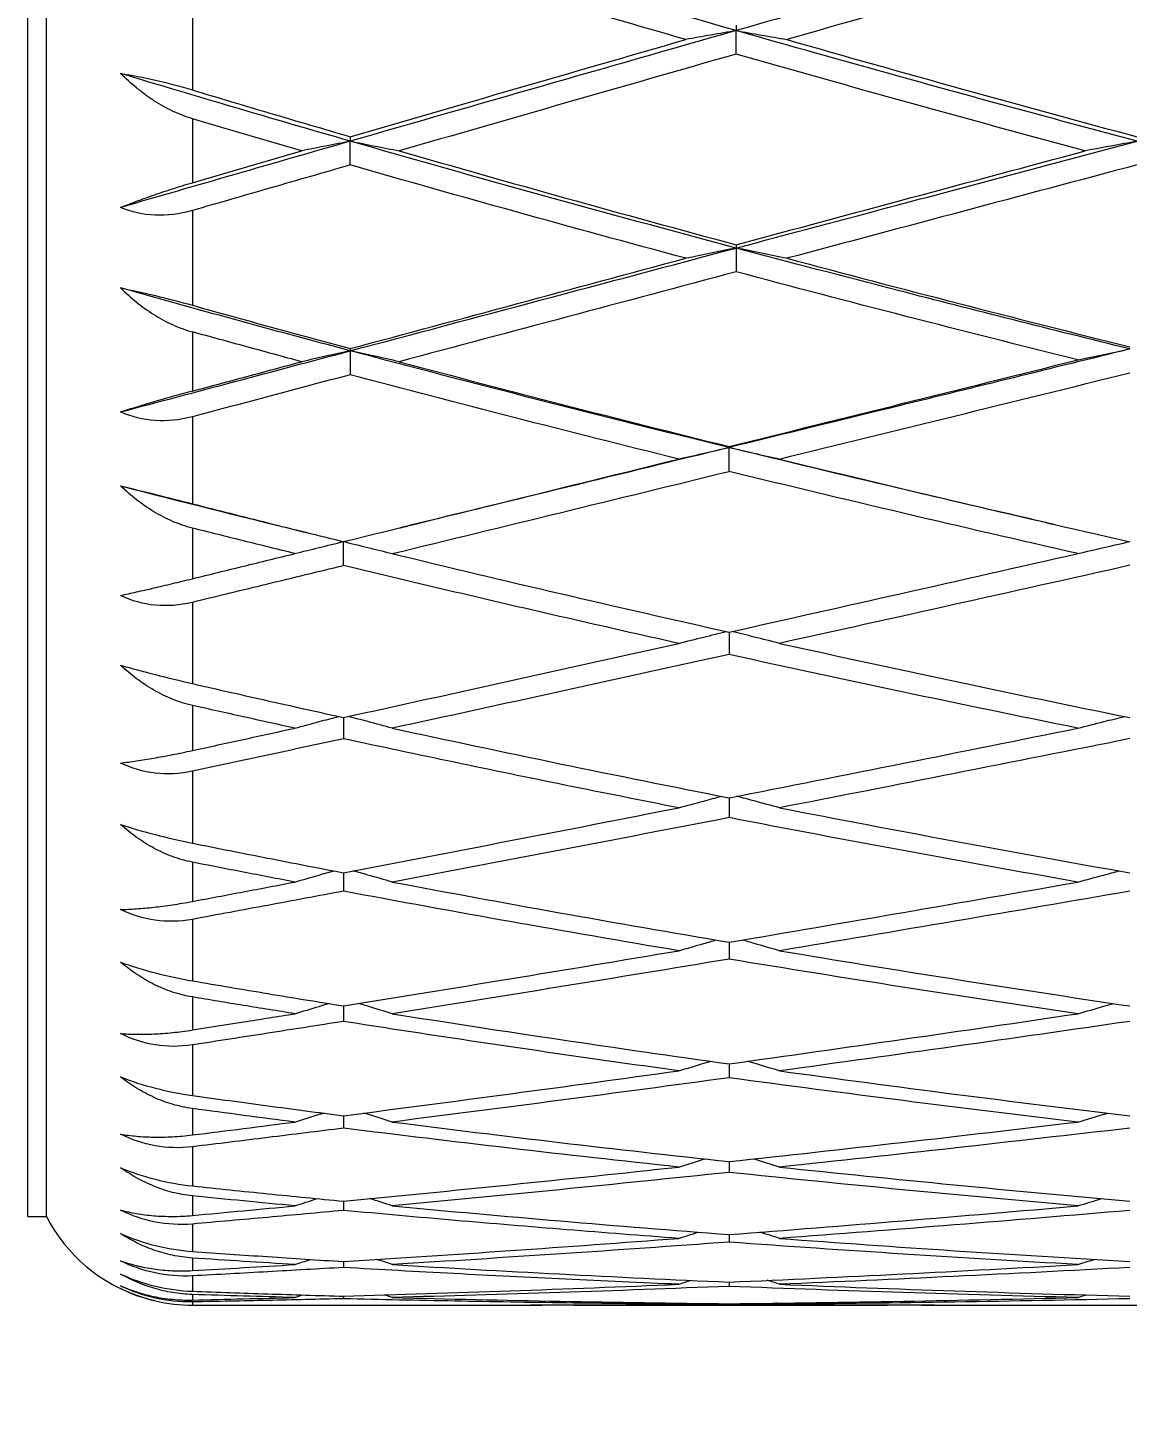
# Model space of a CAD drawing. Extents: x 4138 to 4928, y 0 to 579.
# Drawn here: x 4603.96 to 4610.64, y 183.35 to 191.81 of the extents above; entities that cross this region are included whole.
import ezdxf

# ---------------------------------------------------------------- set-up
doc = ezdxf.new("R2010")
doc.units = 0
doc.header["$LTSCALE"] = 10
doc.header["$MEASUREMENT"] = 0
doc.header["$PDMODE"] = 3
doc.header["$PDSIZE"] = -10
doc.layers.get('0').update_dxf_attribs({"linetype": 'CONTINUOUS'})
doc.layers.get('DEFPOINTS').update_dxf_attribs({"linetype": 'CONTINUOUS'})
doc.layers.add('1', color=7, linetype='CONTINUOUS')
doc.styles.add('Daelim Dimension', font='NanumGothic.ttf')
doc.dimstyles.new('DEFAULT', dxfattribs={"dimscale": 2, "dimtxt": 2, "dimasz": 2, "dimexe": 0, "dimexo": 2, "dimgap": 1, "dimtad": 1, "dimdec": 0, "dimzin": 9, "dimdsep": 46, "dimtxsty": 'Daelim Dimension', "dimcen": 0.5, "dimclrd": 5, "dimclre": 5, "dimclrt": 256, "dimadec": 1, "dimazin": 0, "dimtfac": 1, "dimtdec": 0, "dimtix": 1, "dimtmove": 0, "dimatfit": 3, "dimfxl": 1, "dimtolj": 1, "dimtzin": 1, "dimlwd": 9, "dimlwe": 9, "dimarcsym": 0})

# ---------------------------------------------------------------- blocks, each defined once
blk = doc.blocks.new('*D4')
at = {"color": 5, "lineweight": 9, "ltscale": 0.5, "transparency": 16777216}
for p, q in [((4603.9577, 180.5801), (4603.9577, 150.9702)), ((4685.1577, 167.0389), (4685.1577, 150.9702)), ((4607.9577, 152.9702), (4681.1577, 152.9702))]:
    blk.add_line(p, q, dxfattribs=at)
at = {"color": 5, "ltscale": 0.5, "transparency": 16777216}
for points in [[(4607.9577, 153.6369), (4607.9577, 152.3035), (4603.9577, 152.9702)], [(4681.1577, 153.6369), (4681.1577, 152.3035), (4685.1577, 152.9702)]]:
    blk.add_solid(points, dxfattribs=at)
at = {"layer": 'DEFPOINTS', "color": 0, "ltscale": 0.5, "transparency": 16777216}
for p in [(4603.9577, 184.5801), (4685.1577, 171.0389), (4685.1577, 152.9702)]:
    blk.add_point(p, dxfattribs=at)
at = {"color": 7, "ltscale": 0.5, "transparency": 16777216, "insert": (4656.5653, 160.4137), "char_height": 10, "attachment_point": 5, "style": 'Daelim Dimension'}
blk.add_mtext('\\A1;60~65', dxfattribs=at)

msp = doc.modelspace()

# ---------------------------------------------------------------- linework, layer by layer
at = {"layer": '1', "color": 7, "linetype": 'Continuous', "lineweight": 18}
for p, q in [((4603.9577, 184.5801), (4603.9577, 201.0413)), ((4604.0703, 184.5801), (4604.0703, 201.0413)), ((4603.9577, 184.5801), (4604.0703, 184.5801)), ((4605.0932, 184.0413), (4606.6723, 184.0413)), ((4607.2747, 184.0413), (4609.1814, 184.0413)), ((4609.8062, 184.0413), (4611.5185, 184.0413))]:
    msp.add_line(p, q, dxfattribs=at)
at = {"layer": '1', "color": 7, "linetype": 'Continuous', "lineweight": 13}
for p, q in [((4604.9577, 192.0461), (4604.9577, 191.4286)), ((4604.9577, 190.6955), (4604.9577, 190.1199)), ((4604.9577, 189.4416), (4604.9577, 188.9132)), ((4604.9577, 188.3156), (4604.9577, 187.8198)), ((4604.9577, 187.2869), (4604.9577, 186.8499)), ((4604.9577, 186.3866), (4604.9577, 186.0126)), ((4604.9577, 185.6232), (4604.9577, 185.3157)), ((4604.9577, 185.0039), (4604.9577, 184.7657)), ((4604.9577, 184.5344), (4604.9577, 184.3677)), ((4604.9577, 184.2191), (4604.9577, 184.1255)), ((4604.9577, 184.0609), (4604.9577, 184.0413))]:
    msp.add_line(p, q, dxfattribs=at)
at = {"layer": '1', "color": 7, "linetype": 'Continuous', "lineweight": 18}
msp.add_arc((4604.9577, 185.0413), 1, 207.46165, 252.25553, dxfattribs=at)
for points, degree in [([(4608.2633, 191.7899), (4607.4657, 192.0178), (4606.6836, 192.2494), (4605.9179, 192.4842)], 3), ([(4607.9569, 191.7352), (4607.606, 191.8365), (4606.9153, 192.0391), (4606.2467, 192.2414), (4605.9179, 192.3424)], 3), ([(4610.7016, 192.3431), (4610.3369, 192.2394), (4609.6171, 192.0343), (4608.9165, 191.8341), (4608.571, 191.7352)], 3), ([(4608.2633, 191.7899), (4607.4657, 191.562), (4606.6836, 191.3377), (4605.9179, 191.1173)], 3), ([(4608.2633, 191.7899), (4608.212, 191.7808), (4608.1096, 191.7626), (4608.0077, 191.7443), (4607.9569, 191.7352)], 3), ([(4608.2633, 191.8236), (4608.2633, 191.818), (4608.2633, 191.8067), (4608.2633, 191.7955), (4608.2633, 191.7899)], 3), ([(4608.2633, 191.6471), (4608.2633, 191.6709), (4608.2633, 191.7185), (4608.2633, 191.7661), (4608.2633, 191.7899)], 3), ([(4608.2633, 191.7899), (4608.3144, 191.7809), (4608.4168, 191.7627), (4608.5195, 191.7444), (4608.571, 191.7352)], 3), ([(4605.9179, 191.1445), (4606.2503, 191.2411), (4606.9226, 191.4362), (4607.6096, 191.6349), (4607.9569, 191.7352)], 3), ([(4608.571, 191.7352), (4608.9285, 191.6329), (4609.6412, 191.4321), (4610.349, 191.2387), (4610.7016, 191.1438)], 3), ([(4608.2633, 191.6471), (4607.9135, 191.5469), (4607.2223, 191.3486), (4606.5478, 191.1545), (4606.2147, 191.0585)], 3), ([(4610.3848, 191.0585), (4610.0208, 191.1564), (4609.3033, 191.3525), (4608.6065, 191.5489), (4608.2633, 191.6471)], 3), ([(4605.9179, 191.1173), (4605.4462, 191.2531), (4604.9808, 191.3903), (4604.5217, 191.529)], 3), ([(4604.5217, 191.529), (4604.5889, 191.519), (4604.7311, 191.4917), (4604.8819, 191.4514), (4604.9577, 191.4286)], 3), ([(4604.9577, 191.4286), (4605.1158, 191.381), (4605.434, 191.2861), (4605.756, 191.1916), (4605.9179, 191.1445)], 3), ([(4605.6224, 191.0585), (4605.5107, 191.091), (4605.2883, 191.1561), (4605.0676, 191.2215), (4604.9577, 191.2542)], 3), ([(4605.9179, 191.1173), (4605.4462, 190.9815), (4604.9808, 190.8472), (4604.5217, 190.7144)], 3), ([(4605.9179, 191.1173), (4605.8684, 191.1075), (4605.7696, 191.088), (4605.6714, 191.0684), (4605.6224, 191.0585)], 3), ([(4605.9179, 191.1445), (4605.9179, 191.1399), (4605.9179, 191.1308), (4605.9179, 191.1218), (4605.9179, 191.1173)], 3), ([(4605.9179, 190.9729), (4605.9179, 190.997), (4605.9179, 191.0451), (4605.9179, 191.0932), (4605.9179, 191.1173)], 3), ([(4608.2633, 190.4678), (4607.4657, 190.6802), (4606.6836, 190.8968), (4605.9179, 191.1173)], 3), ([(4605.9179, 191.1173), (4605.9672, 191.1076), (4606.066, 191.0881), (4606.1651, 191.0684), (4606.2147, 191.0585)], 3), ([(4610.7016, 191.1173), (4610.6485, 191.1075), (4610.5426, 191.088), (4610.4373, 191.0684), (4610.3848, 191.0585)], 3), ([(4604.9577, 190.8649), (4605.0676, 190.8969), (4605.2883, 190.9613), (4605.5107, 191.026), (4605.6224, 191.0585)], 3), ([(4606.2147, 191.0585), (4606.5481, 190.9624), (4607.223, 190.7712), (4607.9139, 190.5818), (4608.2633, 190.4877)], 3), ([(4608.2633, 190.4877), (4608.6196, 190.5836), (4609.3295, 190.7746), (4610.0339, 190.9641), (4610.3848, 191.0585)], 3), ([(4605.9179, 190.9729), (4605.7559, 190.9262), (4605.4338, 190.8332), (4605.1157, 190.7413), (4604.9577, 190.6955)], 3), ([(4607.9569, 190.4052), (4607.6096, 190.4987), (4606.9224, 190.6868), (4606.2503, 190.8772), (4605.9179, 190.9729)], 3), ([(4610.7016, 190.9737), (4610.3487, 190.8795), (4609.6407, 190.6906), (4608.9283, 190.5005), (4608.571, 190.4052)], 3), ([(4604.9577, 190.6955), (4604.881, 190.6733), (4604.7292, 190.655), (4604.588, 190.6868), (4604.5217, 190.7144)], 3), ([(4608.2633, 190.4877), (4608.2633, 190.4843), (4608.2633, 190.4777), (4608.2633, 190.4711), (4608.2633, 190.4678)], 3), ([(4605.9179, 189.843), (4606.6836, 190.047), (4607.4657, 190.2553), (4608.2633, 190.4678)], 3), ([(4605.9179, 189.8563), (4606.2557, 189.9473), (4606.9334, 190.1297), (4607.615, 190.3132), (4607.9569, 190.4052)], 3), ([(4608.2633, 190.4678), (4608.212, 190.4574), (4608.1096, 190.4366), (4608.0077, 190.4157), (4607.9569, 190.4052)], 3), ([(4608.2633, 190.4678), (4608.2633, 190.4437), (4608.2633, 190.3954), (4608.2633, 190.3472), (4608.2633, 190.3231)], 3), ([(4608.571, 190.4052), (4608.5195, 190.4157), (4608.4168, 190.4367), (4608.3144, 190.4574), (4608.2633, 190.4678)], 3), ([(4608.571, 190.4052), (4608.9163, 190.3131), (4609.6093, 190.1313), (4610.3069, 189.9542), (4610.6568, 189.8668)], 3), ([(4608.2633, 190.3231), (4607.9203, 190.2316), (4607.2358, 190.049), (4606.5545, 189.8673), (4606.2147, 189.7767)], 3), ([(4610.3401, 189.7878), (4609.9912, 189.8748), (4609.2961, 190.051), (4608.6066, 190.2317), (4608.2633, 190.3231)], 3), ([(4605.9179, 189.843), (4605.4462, 189.9687), (4604.9808, 190.096), (4604.5217, 190.2248)], 3), ([(4604.5217, 190.2248), (4604.5889, 190.2118), (4604.7311, 190.1805), (4604.8819, 190.1411), (4604.9577, 190.1199)], 3), ([(4604.9577, 190.1199), (4605.1172, 190.0753), (4605.4367, 189.9868), (4605.7573, 189.8996), (4605.9179, 189.8563)], 3), ([(4605.6224, 189.7767), (4605.5113, 189.8066), (4605.2894, 189.8668), (4605.0681, 189.9275), (4604.9577, 189.958)], 3), ([(4604.5217, 189.4711), (4604.9808, 189.5934), (4605.4462, 189.7174), (4605.9179, 189.843)], 3), ([(4605.9179, 189.843), (4605.8684, 189.832), (4605.7696, 189.81), (4605.6714, 189.7878), (4605.6224, 189.7767)], 3), ([(4605.9179, 189.8563), (4605.9179, 189.8541), (4605.9179, 189.8496), (4605.9179, 189.8452), (4605.9179, 189.843)], 3), ([(4605.9179, 189.843), (4605.9179, 189.8188), (4605.9179, 189.7703), (4605.9179, 189.7218), (4605.9179, 189.6976)], 3), ([(4608.2201, 189.255), (4607.4375, 189.4466), (4606.6698, 189.6427), (4605.9179, 189.843)], 3), ([(4606.2147, 189.7767), (4606.1651, 189.7879), (4606.066, 189.8101), (4605.9672, 189.8321), (4605.9179, 189.843)], 3), ([(4610.3401, 189.7878), (4610.3926, 189.7989), (4610.4979, 189.8211), (4610.6037, 189.8431), (4610.6568, 189.854)], 3), ([(4604.9577, 189.5977), (4605.0681, 189.6275), (4605.2894, 189.6871), (4605.5113, 189.7468), (4605.6224, 189.7767)], 3), ([(4606.2147, 189.7767), (4606.5466, 189.6882), (4607.2128, 189.5138), (4607.8836, 189.3445), (4608.2202, 189.261)], 3), ([(4608.2202, 189.261), (4608.5726, 189.3483), (4609.2785, 189.5234), (4609.986, 189.6996), (4610.3401, 189.7878)], 3), ([(4605.9179, 189.6976), (4605.7573, 189.6548), (4605.4367, 189.5693), (4605.1172, 189.4841), (4604.9577, 189.4416)], 3), ([(4607.9139, 189.1852), (4607.5782, 189.2683), (4606.9098, 189.4367), (4606.2475, 189.6098), (4605.9179, 189.6976)], 3), ([(4608.5276, 189.1852), (4608.8813, 189.272), (4609.5899, 189.4461), (4610.3008, 189.6214), (4610.6568, 189.7093)], 3), ([(4604.9577, 189.4416), (4604.881, 189.4211), (4604.7292, 189.4064), (4604.588, 189.4418), (4604.5217, 189.4711)], 3), ([(4608.2201, 189.255), (4607.5582, 189.0929), (4606.9069, 188.9339), (4606.2669, 188.7783)], 3), ([(4607.9139, 189.1852), (4607.9647, 189.1969), (4608.0665, 189.2202), (4608.1688, 189.2434), (4608.2201, 189.255)], 3), ([(4608.2201, 189.255), (4608.2201, 189.256), (4608.2201, 189.258), (4608.2202, 189.26), (4608.2202, 189.261)], 3), ([(4608.2202, 189.1098), (4608.2202, 189.134), (4608.2201, 189.1824), (4608.2201, 189.2308), (4608.2201, 189.255)], 3), ([(4608.2201, 189.255), (4608.2712, 189.2434), (4608.3736, 189.2203), (4608.4762, 189.1969), (4608.5276, 189.1852)], 3), ([(4605.8765, 188.6828), (4606.2139, 188.7657), (4606.8909, 188.9324), (4607.5722, 189.1007), (4607.9139, 189.1852)], 3), ([(4608.5276, 189.1852), (4608.8825, 189.0982), (4609.5922, 188.9274), (4610.302, 188.7629), (4610.6568, 188.6822)], 3), ([(4606.1731, 188.6103), (4606.5118, 188.6926), (4607.1916, 188.8582), (4607.8765, 189.0257), (4608.2202, 189.1098)], 3), ([(4610.3401, 188.6103), (4609.9864, 188.6905), (4609.2793, 188.854), (4608.573, 189.0235), (4608.2202, 189.1098)], 3), ([(4604.5217, 189.0218), (4604.8796, 188.9298), (4605.2414, 188.839), (4605.607, 188.7492)], 3), ([(4604.5217, 189.0218), (4604.5889, 189.0057), (4604.7311, 188.9708), (4604.8819, 188.9326), (4604.9577, 188.9132)], 3), ([(4604.9577, 188.9132), (4605.1103, 188.8742), (4605.4161, 188.7968), (4605.7228, 188.7206), (4605.8765, 188.6828)], 3), ([(4610.1461, 188.7991), (4610.1936, 188.7884)], 1), ([(4605.5811, 188.6103), (4605.477, 188.6358), (4605.2689, 188.6872), (4605.0613, 188.7392), (4604.9577, 188.7653)], 3), ([(4605.6068, 188.7493), (4605.6564, 188.7372)], 1), ([(4606.218, 188.7668), (4606.2672, 188.7784)], 1), ([(4605.5811, 188.6103), (4605.6301, 188.6225), (4605.7283, 188.647), (4605.827, 188.6713), (4605.8765, 188.6834)], 3), ([(4605.8765, 188.5382), (4605.8765, 188.5624), (4605.8765, 188.6108), (4605.8765, 188.6592), (4605.8765, 188.6834)], 3), ([(4605.8765, 188.6834), (4605.9257, 188.6713), (4606.0245, 188.6471), (4606.1235, 188.6226), (4606.1731, 188.6103)], 3), ([(4610.3401, 188.6103), (4610.3926, 188.6225), (4610.4979, 188.647), (4610.6037, 188.6713), (4610.6568, 188.6834)], 3), ([(4604.9577, 188.4574), (4605.0614, 188.4828), (4605.269, 188.5337), (4605.477, 188.5847), (4605.5811, 188.6103)], 3), ([(4606.1731, 188.6103), (4606.5122, 188.5279), (4607.1925, 188.3659), (4607.8769, 188.2096), (4608.2202, 188.1328)], 3), ([(4608.2202, 188.1328), (4608.5657, 188.21), (4609.2646, 188.3669), (4609.979, 188.5284), (4610.3401, 188.6103)], 3), ([(4604.9577, 188.3156), (4605.1103, 188.3525), (4605.416, 188.4265), (4605.7228, 188.5009), (4605.8765, 188.5382)], 3), ([(4607.9139, 188.0644), (4607.6862, 188.1152), (4607.2316, 188.218), (4606.5524, 188.3759), (4606.1014, 188.4837), (4605.8765, 188.5382)], 3), ([(4610.6568, 188.5388), (4610.293, 188.4572), (4609.5743, 188.2964), (4608.8735, 188.1409), (4608.5276, 188.0644)], 3), ([(4604.5217, 188.3554), (4604.588, 188.3247), (4604.7292, 188.286), (4604.881, 188.2971), (4604.9577, 188.3156)], 3), ([(4605.8765, 187.6136), (4606.2108, 187.6869), (4606.8847, 187.8355), (4607.5691, 187.9875), (4607.9139, 188.0644)], 3), ([(4608.5276, 188.0644), (4608.8825, 187.9859), (4609.5923, 187.8324), (4610.302, 187.6851), (4610.6568, 187.613)], 3), ([(4608.2202, 187.9965), (4607.8725, 187.9198), (4607.1836, 187.7686), (4606.5078, 187.6214), (4606.1731, 187.5488)], 3), ([(4610.3401, 187.5488), (4609.9865, 187.6204), (4609.2795, 187.7665), (4608.5732, 187.9188), (4608.2202, 187.9965)], 3), ([(4604.5217, 187.931), (4604.5889, 187.9121), (4604.7311, 187.8739), (4604.8819, 187.8372), (4604.9577, 187.8198)], 3), ([(4604.9577, 187.8198), (4605.1101, 187.7848), (4605.4156, 187.7155), (4605.7226, 187.6474), (4605.8765, 187.6136)], 3), ([(4605.5811, 187.5488), (4605.4769, 187.5717), (4605.2687, 187.6176), (4605.0612, 187.664), (4604.9577, 187.6873)], 3), ([(4604.9577, 187.4128), (4605.0611, 187.4353), (4605.2683, 187.4804), (4605.4767, 187.526), (4605.5811, 187.5488)], 3), ([(4606.1731, 187.5488), (4606.5115, 187.4755), (4607.191, 187.3316), (4607.8762, 187.1931), (4608.2202, 187.1251)], 3), ([(4608.2202, 187.1251), (4608.5734, 187.1948), (4609.2801, 187.3352), (4609.9868, 187.4773), (4610.3401, 187.5488)], 3), ([(4605.8765, 187.4846), (4605.7219, 187.4512), (4605.4143, 187.3849), (4605.1094, 187.3194), (4604.9577, 187.2869)], 3), ([(4607.9139, 187.0648), (4607.6855, 187.1097), (4607.2301, 187.2006), (4606.5508, 187.3406), (4606.1008, 187.4362), (4605.8765, 187.4846)], 3), ([(4610.6568, 187.4852), (4610.3016, 187.4142), (4609.5915, 187.2731), (4608.8821, 187.1339), (4608.5276, 187.0648)], 3), ([(4604.9577, 187.2869), (4604.881, 187.2704), (4604.7292, 187.2632), (4604.588, 187.3048), (4604.5217, 187.3367)], 3), ([(4605.8765, 186.6698), (4606.2135, 186.7342), (4606.8901, 186.8645), (4607.5718, 186.9976), (4607.9139, 187.0648)], 3), ([(4608.5276, 187.0648), (4608.8827, 186.9956), (4609.5927, 186.8607), (4610.3022, 186.7321), (4610.6568, 186.6693)], 3), ([(4604.5217, 186.9627), (4604.5889, 186.9412), (4604.7311, 186.9), (4604.8819, 186.8651), (4604.9577, 186.8499)], 3), ([(4608.2202, 187.005), (4607.8764, 186.9384), (4607.1915, 186.8064), (4606.5117, 186.6773), (4606.1731, 186.6135)], 3), ([(4610.3401, 186.6135), (4609.9865, 186.6757), (4609.2794, 186.8031), (4608.5731, 186.9366), (4608.2202, 187.005)], 3), ([(4604.9577, 186.8499), (4605.1097, 186.8194), (4605.4148, 186.7588), (4605.7222, 186.6993), (4605.8765, 186.6698)], 3), ([(4605.5811, 186.6135), (4605.4767, 186.6333), (4605.2685, 186.6733), (4605.0611, 186.7137), (4604.9577, 186.7341)], 3), ([(4604.9577, 186.4954), (4605.0614, 186.5149), (4605.2689, 186.5541), (4605.477, 186.5936), (4605.5811, 186.6135)], 3), ([(4606.1731, 186.6135), (4606.509, 186.5501), (4607.1862, 186.4259), (4607.8738, 186.3062), (4608.2202, 186.2475)], 3), ([(4608.2202, 186.2475), (4608.5736, 186.3073), (4609.2803, 186.4281), (4609.9869, 186.5513), (4610.3401, 186.6135)], 3), ([(4605.8765, 186.5577), (4605.7229, 186.5289), (4605.4162, 186.4716), (4605.1103, 186.4148), (4604.9577, 186.3866)], 3), ([(4607.9139, 186.1958), (4607.5697, 186.2537), (4606.8858, 186.3719), (4606.2113, 186.495), (4605.8765, 186.5577)], 3), ([(4610.6568, 186.5582), (4610.3017, 186.4965), (4609.5917, 186.3745), (4608.8822, 186.2549), (4608.5276, 186.1958)], 3), ([(4604.9577, 186.3866), (4604.881, 186.3724), (4604.7292, 186.3691), (4604.588, 186.4132), (4604.5217, 186.446)], 3), ([(4605.8765, 185.8602), (4606.2106, 185.9141), (4606.8842, 186.0238), (4607.5689, 186.1378), (4607.9139, 186.1958)], 3), ([(4608.5276, 186.1958), (4608.8785, 186.1373), (4609.5842, 186.0228), (4610.2979, 185.9134), (4610.6568, 185.8598)], 3), ([(4604.5217, 186.1259), (4604.5889, 186.1019), (4604.7311, 186.0581), (4604.8819, 186.0255), (4604.9577, 186.0126)], 3), ([(4608.2202, 186.1447), (4607.8738, 186.0873), (4607.1863, 185.9746), (4606.5091, 185.8661), (4606.1731, 185.8129)], 3), ([(4610.3401, 185.8129), (4609.9831, 185.8656), (4609.2726, 185.9737), (4608.5697, 186.0868), (4608.2202, 186.1447)], 3), ([(4604.9577, 186.0126), (4605.1105, 185.9865), (4605.4165, 185.9351), (4605.723, 185.885), (4605.8765, 185.8602)], 3), ([(4605.5811, 185.8129), (4605.4772, 185.8295), (4605.2693, 185.863), (4605.0615, 185.8972), (4604.9577, 185.9145)], 3), ([(4604.9577, 185.7139), (4605.0611, 185.7302), (4605.2685, 185.763), (4605.4767, 185.7962), (4605.5811, 185.8129)], 3), ([(4605.8765, 185.766), (4605.7225, 185.7418), (4605.4153, 185.6938), (4605.1099, 185.6466), (4604.9577, 185.6232)], 3), ([(4607.9139, 185.4655), (4607.6872, 185.4968), (4607.234, 185.5609), (4606.5549, 185.661), (4606.1025, 185.7305), (4605.8765, 185.766)], 3), ([(4606.1731, 185.8129), (4606.5131, 185.759), (4607.1943, 185.6544), (4607.8778, 185.5559), (4608.2202, 185.508)], 3), ([(4608.2202, 185.508), (4608.573, 185.5573), (4609.2791, 185.6574), (4609.9863, 185.7605), (4610.3401, 185.8129)], 3), ([(4610.6568, 185.7664), (4610.3013, 185.7147), (4609.5908, 185.6128), (4608.8818, 185.514), (4608.5276, 185.4655)], 3), ([(4604.9577, 185.6232), (4604.881, 185.6114), (4604.7292, 185.6121), (4604.588, 185.6583), (4604.5217, 185.6917)], 3), ([(4604.5217, 185.4284), (4604.5889, 185.4022), (4604.7311, 185.3563), (4604.8819, 185.3262), (4604.9577, 185.3157)], 3), ([(4605.8765, 185.1925), (4606.2147, 185.2363), (4606.8926, 185.3256), (4607.5731, 185.4183), (4607.9139, 185.4655)], 3), ([(4608.2202, 185.4235), (4607.879, 185.3772), (4607.1966, 185.2859), (4606.5142, 185.1978), (4606.1731, 185.1545)], 3), ([(4610.3401, 185.1545), (4609.9863, 185.1964), (4609.2792, 185.283), (4608.573, 185.3756), (4608.2202, 185.4235)], 3), ([(4608.5276, 185.4655), (4608.882, 185.4169), (4609.5912, 185.3228), (4610.3014, 185.2348), (4610.6568, 185.1922)], 3), ([(4604.9577, 185.3157), (4605.1099, 185.2946), (4605.4152, 185.253), (4605.7224, 185.2125), (4605.8765, 185.1925)], 3), ([(4605.5811, 185.1545), (4605.4766, 185.1679), (4605.2683, 185.1949), (4605.061, 185.2224), (4604.9577, 185.2362)], 3), ([(4604.9577, 185.0039), (4604.881, 184.9946), (4604.7292, 184.9992), (4604.588, 185.0471), (4604.5217, 185.0807)], 3), ([(4604.9577, 185.0756), (4605.0615, 185.0886), (4605.2692, 185.1147), (4605.4771, 185.1412), (4605.5811, 185.1545)], 3), ([(4605.8765, 185.1171), (4605.7233, 185.0979), (4605.417, 185.0598), (4605.1107, 185.0224), (4604.9577, 185.0039)], 3), ([(4607.9139, 184.8807), (4607.5687, 184.9177), (4606.8838, 184.994), (4606.2104, 185.0753), (4605.8765, 185.1171)], 3), ([(4606.1731, 185.1545), (4606.5098, 185.1118), (4607.1878, 185.029), (4607.8746, 184.9513), (4608.2202, 184.9137)], 3), ([(4608.2202, 184.9137), (4608.5676, 184.9514), (4609.2684, 185.0293), (4609.9809, 185.112), (4610.3401, 185.1545)], 3), ([(4610.6568, 185.1174), (4610.2978, 185.0758), (4609.5838, 184.9946), (4608.8783, 184.9179), (4608.5276, 184.8807)], 3), ([(4604.5217, 184.8768), (4604.5889, 184.8487), (4604.7311, 184.801), (4604.8819, 184.7737), (4604.9577, 184.7657)], 3), ([(4605.8765, 184.6729), (4606.2113, 184.7052), (4606.8858, 184.7722), (4607.5696, 184.8438), (4607.9139, 184.8807)], 3), ([(4608.2202, 184.8482), (4607.8752, 184.8121), (4607.1891, 184.742), (4606.5105, 184.6763), (4606.1731, 184.6446)], 3), ([(4610.3401, 184.6446), (4609.9823, 184.676), (4609.2711, 184.7414), (4608.569, 184.8118), (4608.2202, 184.8482)], 3), ([(4608.5276, 184.8807), (4608.8788, 184.8434), (4609.585, 184.7714), (4610.2983, 184.7047), (4610.6568, 184.6726)], 3), ([(4604.9577, 184.7657), (4605.1106, 184.7496), (4605.4168, 184.718), (4605.7232, 184.6877), (4605.8765, 184.6729)], 3), ([(4605.5811, 184.6446), (4605.4771, 184.6545), (4605.2693, 184.6745), (4605.0615, 184.6951), (4604.9577, 184.7056)], 3), ([(4605.5811, 184.6446), (4605.6259, 184.6593), (4605.6707, 184.6741), (4605.7157, 184.6888)], 3), ([(4605.8765, 184.6729), (4605.8765, 184.6542), (4605.8765, 184.6356), (4605.8765, 184.6169)], 3), ([(4606.1731, 184.6446), (4606.1277, 184.6594), (4606.0824, 184.6742), (4606.0372, 184.6889)], 3), ([(4610.3401, 184.6446), (4610.3881, 184.6593), (4610.4361, 184.674), (4610.4843, 184.6887)], 3), ([(4604.9577, 184.5344), (4604.881, 184.5277), (4604.7292, 184.5362), (4604.588, 184.5853), (4604.5217, 184.6189)], 3), ([(4604.9577, 184.5864), (4605.0611, 184.5959), (4605.2685, 184.6151), (4605.4767, 184.6347), (4605.5811, 184.6446)], 3), ([(4605.8765, 184.6169), (4605.7225, 184.6027), (4605.4155, 184.5747), (4605.11, 184.5477), (4604.9577, 184.5344)], 3), ([(4607.9139, 184.4468), (4607.6871, 184.4638), (4607.2338, 184.499), (4606.5547, 184.5557), (4606.1024, 184.5961), (4605.8765, 184.6169)], 3), ([(4606.1731, 184.6446), (4606.5135, 184.6125), (4607.1952, 184.5515), (4607.8783, 184.4963), (4608.2202, 184.47)], 3), ([(4608.2202, 184.47), (4608.5729, 184.4971), (4609.279, 184.5533), (4609.9862, 184.6135), (4610.3401, 184.6446)], 3), ([(4610.6568, 184.6171), (4610.3012, 184.5867), (4609.5908, 184.5279), (4608.8817, 184.4731), (4608.5276, 184.4468)], 3), ([(4607.9139, 184.4468), (4607.9536, 184.4596), (4607.9934, 184.4724), (4608.0333, 184.4851)], 3), ([(4608.5276, 184.4468), (4608.4876, 184.4596), (4608.4476, 184.4723), (4608.4076, 184.485)], 3), ([(4604.5217, 184.4762), (4604.5889, 184.4464), (4604.7311, 184.3974), (4604.8819, 184.3731), (4604.9577, 184.3677)], 3), ([(4605.8765, 184.3061), (4606.2141, 184.3274), (4606.8914, 184.3721), (4607.5725, 184.4212), (4607.9139, 184.4468)], 3), ([(4608.2202, 184.4242), (4607.8791, 184.3995), (4607.1968, 184.3519), (4606.5143, 184.3085), (4606.1731, 184.2878)], 3), ([(4608.2201, 184.47), (4608.2202, 184.4548), (4608.2202, 184.4395), (4608.2202, 184.4242)], 3), ([(4610.3401, 184.2878), (4609.9863, 184.3078), (4609.2791, 184.3504), (4608.573, 184.3986), (4608.2202, 184.4242)], 3), ([(4608.5276, 184.4468), (4608.882, 184.4205), (4609.5913, 184.3708), (4610.3015, 184.3267), (4610.6568, 184.306)], 3), ([(4604.9577, 184.3677), (4605.1098, 184.3569), (4605.415, 184.3358), (4605.7223, 184.3158), (4605.8765, 184.3061)], 3), ([(4605.5811, 184.2878), (4605.4766, 184.2942), (4605.2682, 184.3072), (4605.061, 184.3207), (4604.9577, 184.3276)], 3), ([(4605.5811, 184.2878), (4605.6122, 184.2983), (4605.6434, 184.3088), (4605.6747, 184.3193)], 3), ([(4606.1731, 184.2878), (4606.1413, 184.2984), (4606.1096, 184.309), (4606.078, 184.3195)], 3), ([(4610.3401, 184.2878), (4610.3736, 184.2984), (4610.4072, 184.3089), (4610.4408, 184.3194)], 3), ([(4604.9577, 184.2191), (4604.881, 184.215), (4604.7292, 184.2274), (4604.588, 184.2773), (4604.5217, 184.3105)], 3), ([(4604.5217, 184.2304), (4604.5889, 184.1991), (4604.7311, 184.1492), (4604.8819, 184.1283), (4604.9577, 184.1255)], 3), ([(4604.9577, 184.251), (4605.0614, 184.2569), (4605.2691, 184.269), (4605.477, 184.2815), (4605.5811, 184.2878)], 3), ([(4605.8765, 184.2702), (4605.7233, 184.2612), (4605.417, 184.2437), (4605.1108, 184.2271), (4604.9577, 184.2191)], 3), ([(4605.8765, 184.3061), (4605.8765, 184.2941), (4605.8765, 184.2822), (4605.8765, 184.2702)], 3), ([(4607.9139, 184.168), (4607.6842, 184.1777), (4607.227, 184.1981), (4606.5475, 184.2322), (4606.0994, 184.2571), (4605.8765, 184.2702)], 3), ([(4606.1731, 184.2878), (4606.5094, 184.2675), (4607.1868, 184.2294), (4607.8741, 184.1964), (4608.2202, 184.1812)], 3), ([(4608.2202, 184.1812), (4608.5692, 184.1965), (4609.2715, 184.2297), (4609.9825, 184.2676), (4610.3401, 184.2878)], 3), ([(4610.6568, 184.2703), (4610.2976, 184.2508), (4609.5836, 184.2143), (4608.8782, 184.1826), (4608.5276, 184.168)], 3), ([(4604.9577, 184.0609), (4604.881, 184.0596), (4604.7292, 184.0756), (4604.588, 184.1258), (4604.5217, 184.1583)], 3), ([(4605.8765, 184.0957), (4606.2127, 184.1053), (4606.8886, 184.1271), (4607.571, 184.1536), (4607.9139, 184.168)], 3), ([(4608.2202, 184.1555), (4607.8751, 184.1417), (4607.1888, 184.1167), (4606.5104, 184.0964), (4606.1731, 184.0876)], 3), ([(4607.9139, 184.168), (4607.9386, 184.1761), (4607.9634, 184.1842), (4607.9882, 184.1923)], 3), ([(4608.2202, 184.1812), (4608.2202, 184.1726), (4608.2202, 184.164), (4608.2202, 184.1555)], 3), ([(4610.3401, 184.0876), (4609.9862, 184.0963), (4609.279, 184.1162), (4608.5729, 184.1414), (4608.2202, 184.1555)], 3), ([(4608.5276, 184.168), (4608.5026, 184.1761), (4608.4777, 184.1842), (4608.4527, 184.1923)], 3), ([(4608.5276, 184.168), (4608.8809, 184.1532), (4609.5891, 184.1265), (4610.3004, 184.1051), (4610.6568, 184.0957)], 3), ([(4604.5217, 184.1416), (4604.5889, 184.1091), (4604.7311, 184.0589), (4604.8819, 184.0414), (4604.9577, 184.0413)], 3), ([(4604.9577, 184.1255), (4605.1102, 184.12), (4605.4159, 184.1095), (4605.7227, 184.1001), (4605.8765, 184.0957)], 3), ([(4605.5811, 184.0876), (4605.4769, 184.0903), (4605.2688, 184.0961), (4605.0613, 184.1024), (4604.9577, 184.1057)], 3), ([(4604.9577, 184.0724), (4605.0612, 184.0747), (4605.2687, 184.0795), (4605.4769, 184.0848), (4605.5811, 184.0876)], 3), ([(4605.8765, 184.0801), (4605.7225, 184.0764), (4605.4154, 184.0694), (4605.11, 184.0636), (4604.9577, 184.0609)], 3), ([(4605.5811, 184.0876), (4605.5965, 184.0928), (4605.6119, 184.0981), (4605.6274, 184.1033)], 3), ([(4605.8765, 184.0957), (4605.8765, 184.0905), (4605.8765, 184.0853), (4605.8765, 184.0801)], 3), ([(4607.9139, 184.0468), (4607.6858, 184.0488), (4607.2308, 184.0539), (4606.5516, 184.065), (4606.1011, 184.0747), (4605.8765, 184.0801)], 3), ([(4606.1731, 184.0876), (4606.157, 184.093), (4606.141, 184.0984), (4606.125, 184.1038)], 3), ([(4606.1731, 184.0876), (4606.5118, 184.0787), (4607.1918, 184.0635), (4607.8766, 184.0535), (4608.2202, 184.0498)], 3), ([(4608.2202, 184.0498), (4608.5735, 184.0536), (4609.2803, 184.0639), (4609.9869, 184.0789), (4610.3401, 184.0876)], 3), ([(4610.6568, 184.0802), (4610.3017, 184.0722), (4609.5917, 184.0586), (4608.8822, 184.0499), (4608.5276, 184.0468)], 3), ([(4610.3401, 184.0876), (4610.357, 184.0929), (4610.3738, 184.0983), (4610.3907, 184.1036)], 3), ([(4604.9577, 184.0413), (4605.003, 184.0413), (4605.0484, 184.0413), (4605.0939, 184.0413)], 3), ([(4607.9139, 184.0468), (4607.9211, 184.0491), (4607.9282, 184.0515), (4607.9354, 184.0539)], 3), ([(4608.5276, 184.0468), (4608.5202, 184.0492), (4608.5128, 184.0516), (4608.5054, 184.0541)], 3)]:
    msp.add_open_spline(points, degree=degree, dxfattribs=at)
for points, knots in [([(4610.7016, 192.4842), (4610.2118, 192.3452), (4609.3928, 192.1123), (4608.5889, 191.883), (4608.2633, 191.7899)], [0, 0, 0, 0, 0.591814, 1, 1, 1, 1]), ([(4610.7016, 191.1173), (4610.2118, 191.2477), (4609.3928, 191.4704), (4608.5889, 191.6969), (4608.2633, 191.7899)], [0, 0, 0, 0, 0.591814, 1, 1, 1, 1]), ([(4604.9577, 191.2542), (4604.9162, 191.2665), (4604.8762, 191.2822), (4604.7985, 191.3189), (4604.7609, 191.34), (4604.7061, 191.3754), (4604.688, 191.3878), (4604.6528, 191.4136), (4604.6356, 191.427), (4604.585, 191.4685), (4604.5527, 191.4979), (4604.5217, 191.529)], [0, 0, 0, 0, 0.25, 0.25, 0.5, 0.5, 0.625, 0.625, 0.75, 0.75, 1, 1, 1, 1]), ([(4608.2633, 190.4678), (4608.5889, 190.5545), (4609.3928, 190.7686), (4610.2118, 190.9868), (4610.7016, 191.1173)], [0, 0, 0, 0, 0.408186, 1, 1, 1, 1]), ([(4604.5217, 190.7144), (4604.5527, 190.7268), (4604.5849, 190.7393), (4604.652, 190.7645), (4604.6869, 190.7771), (4604.7415, 190.7962), (4604.7601, 190.8025), (4604.7981, 190.8153), (4604.8174, 190.8216), (4604.876, 190.8404), (4604.9162, 190.8528), (4604.9577, 190.8649)], [0, 0, 0, 0, 0.25, 0.25, 0.5, 0.5, 0.625, 0.625, 0.75, 0.75, 1, 1, 1, 1]), ([(4610.6568, 189.854), (4610.1822, 189.9712), (4609.3783, 190.1741), (4608.5889, 190.381), (4608.2633, 190.4678)], [0, 0, 0, 0, 0.584311, 1, 1, 1, 1]), ([(4604.5217, 190.2248), (4604.5527, 190.1942), (4604.5849, 190.1654), (4604.652, 190.1114), (4604.6869, 190.0863), (4604.7415, 190.052), (4604.7601, 190.0411), (4604.7981, 190.0205), (4604.8174, 190.0109), (4604.876, 189.9843), (4604.9162, 189.9694), (4604.9577, 189.958)], [0, 0, 0, 0, 0.25, 0.25, 0.5, 0.5, 0.625, 0.625, 0.75, 0.75, 1, 1, 1, 1]), ([(4610.6568, 189.854), (4610.1822, 189.7369), (4609.3635, 189.5353), (4608.5599, 189.3381), (4608.2201, 189.255)], [0, 0, 0, 0, 0.573764, 1, 1, 1, 1]), ([(4604.9577, 189.5977), (4604.9162, 189.5866), (4604.8762, 189.5755), (4604.7985, 189.5537), (4604.7609, 189.5428), (4604.7061, 189.5268), (4604.688, 189.5215), (4604.6528, 189.5111), (4604.6356, 189.5059), (4604.585, 189.4906), (4604.5527, 189.4807), (4604.5217, 189.4711)], [0, 0, 0, 0, 0.25, 0.25, 0.5, 0.5, 0.625, 0.625, 0.75, 0.75, 1, 1, 1, 1]), ([(4610.1465, 188.7991), (4609.8449, 188.868), (4609.1976, 189.0184), (4608.5599, 189.1718), (4608.2201, 189.255)], [0, 0, 0, 0, 0.462904, 1, 1, 1, 1]), ([(4604.9577, 188.7653), (4604.9162, 188.7758), (4604.8762, 188.7896), (4604.7985, 188.8229), (4604.7609, 188.8424), (4604.7061, 188.8755), (4604.688, 188.8872), (4604.6528, 188.9115), (4604.6356, 188.9242), (4604.585, 188.9637), (4604.5527, 188.9919), (4604.5217, 189.0218)], [0, 0, 0, 0, 0.25, 0.25, 0.5, 0.5, 0.625, 0.625, 0.75, 0.75, 1, 1, 1, 1]), ([(4604.5217, 188.3554), (4604.5527, 188.3622), (4604.5849, 188.3694), (4604.652, 188.3846), (4604.6869, 188.3926), (4604.7415, 188.4054), (4604.7601, 188.4098), (4604.7981, 188.4188), (4604.8174, 188.4235), (4604.876, 188.4375), (4604.9162, 188.4473), (4604.9577, 188.4574)], [0, 0, 0, 0, 0.25, 0.25, 0.5, 0.5, 0.625, 0.625, 0.75, 0.75, 1, 1, 1, 1]), ([(4607.9139, 188.0644), (4607.9647, 188.0772), (4608.061, 188.1013), (4608.1577, 188.1253), (4608.2034, 188.1366)], [0, 0, 0, 0, 0.528733, 1, 1, 1, 1]), ([(4608.2201, 188.1328), (4608.2201, 188.1114), (4608.2201, 188.066), (4608.2202, 188.0205), (4608.2202, 187.9965)], [0, 0, 0, 0, 0.470819, 1, 1, 1, 1]), ([(4608.5276, 188.0644), (4608.4762, 188.0772), (4608.3792, 188.1014), (4608.2825, 188.1253), (4608.237, 188.1366)], [0, 0, 0, 0, 0.529109, 1, 1, 1, 1]), ([(4604.9577, 187.6873), (4604.9162, 187.6967), (4604.8762, 187.7094), (4604.7985, 187.7405), (4604.7609, 187.759), (4604.7061, 187.7904), (4604.688, 187.8016), (4604.6528, 187.8248), (4604.6356, 187.837), (4604.585, 187.8749), (4604.5527, 187.9021), (4604.5217, 187.931)], [0, 0, 0, 0, 0.25, 0.25, 0.5, 0.5, 0.625, 0.625, 0.75, 0.75, 1, 1, 1, 1]), ([(4605.5811, 187.5488), (4605.6301, 187.5621), (4605.7184, 187.586), (4605.807, 187.6097), (4605.8465, 187.6202)], [0, 0, 0, 0, 0.556203, 1, 1, 1, 1]), ([(4605.8765, 187.6136), (4605.8765, 187.5945), (4605.8765, 187.5515), (4605.8765, 187.5086), (4605.8765, 187.4846)], [0, 0, 0, 0, 0.443168, 1, 1, 1, 1]), ([(4606.1731, 187.5488), (4606.1235, 187.5622), (4606.0345, 187.5861), (4605.9458, 187.6098), (4605.9066, 187.6202)], [0, 0, 0, 0, 0.556638, 1, 1, 1, 1]), ([(4610.3401, 187.5488), (4610.3926, 187.5621), (4610.4869, 187.5859), (4610.5816, 187.6095), (4610.6235, 187.6199)], [0, 0, 0, 0, 0.558493, 1, 1, 1, 1]), ([(4604.5217, 187.3367), (4604.5527, 187.3405), (4604.5849, 187.3449), (4604.652, 187.3549), (4604.6869, 187.3605), (4604.7415, 187.3699), (4604.7601, 187.3733), (4604.7981, 187.3803), (4604.8174, 187.3839), (4604.876, 187.3954), (4604.9162, 187.4037), (4604.9577, 187.4128)], [0, 0, 0, 0, 0.25, 0.25, 0.5, 0.5, 0.625, 0.625, 0.75, 0.75, 1, 1, 1, 1]), ([(4607.9139, 187.0648), (4607.9647, 187.0786), (4608.051, 187.1019), (4608.1377, 187.1251), (4608.1734, 187.1346)], [0, 0, 0, 0, 0.589644, 1, 1, 1, 1]), ([(4608.2201, 187.1251), (4608.2201, 187.1088), (4608.2201, 187.0687), (4608.2202, 187.0287), (4608.2202, 187.005)], [0, 0, 0, 0, 0.408808, 1, 1, 1, 1]), ([(4608.5276, 187.0648), (4608.4762, 187.0786), (4608.3893, 187.1019), (4608.3027, 187.1251), (4608.2672, 187.1345)], [0, 0, 0, 0, 0.590712, 1, 1, 1, 1]), ([(4604.9577, 186.7341), (4604.9162, 186.7422), (4604.8762, 186.7537), (4604.7985, 186.7824), (4604.7609, 186.7996), (4604.7061, 186.8291), (4604.688, 186.8396), (4604.6528, 186.8616), (4604.6356, 186.8731), (4604.585, 186.9091), (4604.5527, 186.935), (4604.5217, 186.9627)], [0, 0, 0, 0, 0.25, 0.25, 0.5, 0.5, 0.625, 0.625, 0.75, 0.75, 1, 1, 1, 1]), ([(4605.5811, 186.6135), (4605.6301, 186.6277), (4605.7085, 186.6503), (4605.7873, 186.6729), (4605.8168, 186.6814)], [0, 0, 0, 0, 0.625807, 1, 1, 1, 1]), ([(4606.1731, 186.6135), (4606.1235, 186.6277), (4606.0445, 186.6504), (4605.9656, 186.6729), (4605.9362, 186.6813)], [0, 0, 0, 0, 0.626579, 1, 1, 1, 1]), ([(4610.3401, 186.6135), (4610.3926, 186.6277), (4610.4764, 186.6502), (4610.5606, 186.6727), (4610.5919, 186.6811)], [0, 0, 0, 0, 0.628263, 1, 1, 1, 1]), ([(4605.8765, 186.6698), (4605.8765, 186.6559), (4605.8765, 186.6185), (4605.8765, 186.5811), (4605.8765, 186.5577)], [0, 0, 0, 0, 0.372625, 1, 1, 1, 1]), ([(4604.5217, 186.446), (4604.5527, 186.4468), (4604.5849, 186.4483), (4604.652, 186.453), (4604.6869, 186.4561), (4604.7415, 186.4621), (4604.7601, 186.4644), (4604.7981, 186.4693), (4604.8174, 186.472), (4604.876, 186.4808), (4604.9162, 186.4876), (4604.9577, 186.4954)], [0, 0, 0, 0, 0.25, 0.25, 0.5, 0.5, 0.625, 0.625, 0.75, 0.75, 1, 1, 1, 1]), ([(4607.9139, 186.1958), (4607.9647, 186.2104), (4608.0407, 186.2322), (4608.1169, 186.2539), (4608.1421, 186.2611)], [0, 0, 0, 0, 0.670046, 1, 1, 1, 1]), ([(4608.5276, 186.1958), (4608.4762, 186.2105), (4608.3998, 186.2322), (4608.3236, 186.2539), (4608.2986, 186.2609)], [0, 0, 0, 0, 0.671931, 1, 1, 1, 1]), ([(4608.2201, 186.2475), (4608.2201, 186.2363), (4608.2201, 186.202), (4608.2202, 186.1678), (4608.2202, 186.1447)], [0, 0, 0, 0, 0.3266, 1, 1, 1, 1]), ([(4604.9577, 185.9145), (4604.9162, 185.9214), (4604.8762, 185.9316), (4604.7985, 185.9575), (4604.7609, 185.9732), (4604.7061, 186.0006), (4604.688, 186.0104), (4604.6528, 186.0309), (4604.6356, 186.0416), (4604.585, 186.0754), (4604.5527, 186.0998), (4604.5217, 186.1259)], [0, 0, 0, 0, 0.25, 0.25, 0.5, 0.5, 0.625, 0.625, 0.75, 0.75, 1, 1, 1, 1]), ([(4605.5811, 185.8129), (4605.6301, 185.8279), (4605.6982, 185.8486), (4605.7666, 185.8693), (4605.7857, 185.8751)], [0, 0, 0, 0, 0.720786, 1, 1, 1, 1]), ([(4605.8765, 185.8602), (4605.8765, 185.8516), (4605.8765, 185.8202), (4605.8765, 185.7888), (4605.8765, 185.766)], [0, 0, 0, 0, 0.276064, 1, 1, 1, 1]), ([(4606.1731, 185.8129), (4606.1235, 185.8279), (4606.0549, 185.8487), (4605.9864, 185.8694), (4605.9674, 185.8751)], [0, 0, 0, 0, 0.721681, 1, 1, 1, 1]), ([(4610.3401, 185.8129), (4610.3926, 185.8279), (4610.4654, 185.8485), (4610.5385, 185.8692), (4610.5587, 185.8749)], [0, 0, 0, 0, 0.723293, 1, 1, 1, 1]), ([(4604.5217, 185.6917), (4604.5527, 185.6895), (4604.5849, 185.6881), (4604.652, 185.6874), (4604.6869, 185.688), (4604.7415, 185.6905), (4604.7601, 185.6917), (4604.7981, 185.6945), (4604.8174, 185.6962), (4604.876, 185.7022), (4604.9162, 185.7074), (4604.9577, 185.7139)], [0, 0, 0, 0, 0.25, 0.25, 0.5, 0.5, 0.625, 0.625, 0.75, 0.75, 1, 1, 1, 1]), ([(4607.9139, 185.4655), (4607.9647, 185.4808), (4608.0297, 185.5004), (4608.0948, 185.5198), (4608.1089, 185.524)], [0, 0, 0, 0, 0.783661, 1, 1, 1, 1]), ([(4608.2201, 185.508), (4608.2201, 185.5021), (4608.2201, 185.4739), (4608.2202, 185.4458), (4608.2202, 185.4235)], [0, 0, 0, 0, 0.209816, 1, 1, 1, 1]), ([(4608.5276, 185.4655), (4608.4762, 185.4809), (4608.411, 185.5004), (4608.3458, 185.5198), (4608.3319, 185.5239)], [0, 0, 0, 0, 0.786474, 1, 1, 1, 1]), ([(4604.9577, 185.2362), (4604.9162, 185.2418), (4604.8762, 185.2506), (4604.7985, 185.2735), (4604.7609, 185.2877), (4604.7061, 185.3126), (4604.688, 185.3215), (4604.6528, 185.3403), (4604.6356, 185.3503), (4604.585, 185.3814), (4604.5527, 185.4041), (4604.5217, 185.4284)], [0, 0, 0, 0, 0.25, 0.25, 0.5, 0.5, 0.625, 0.625, 0.75, 0.75, 1, 1, 1, 1]), ([(4605.5811, 185.1545), (4605.6301, 185.1702), (4605.6871, 185.1883), (4605.7443, 185.2064), (4605.7522, 185.2089)], [0, 0, 0, 0, 0.861255, 1, 1, 1, 1]), ([(4605.8765, 185.1925), (4605.8765, 185.1892), (4605.8765, 185.164), (4605.8765, 185.1389), (4605.8765, 185.1171)], [0, 0, 0, 0, 0.132631, 1, 1, 1, 1]), ([(4606.1731, 185.1545), (4606.1235, 185.1702), (4606.066, 185.1884), (4606.0087, 185.2064), (4606.0007, 185.2089)], [0, 0, 0, 0, 0.861697, 1, 1, 1, 1]), ([(4610.3401, 185.1545), (4610.3926, 185.1702), (4610.4536, 185.1882), (4610.5147, 185.2063), (4610.5231, 185.2087)], [0, 0, 0, 0, 0.863559, 1, 1, 1, 1]), ([(4604.5217, 185.0807), (4604.5527, 185.0755), (4604.5849, 185.0714), (4604.652, 185.0653), (4604.6869, 185.0633), (4604.7415, 185.0624), (4604.7601, 185.0624), (4604.7981, 185.063), (4604.8174, 185.0637), (4604.876, 185.0669), (4604.9162, 185.0704), (4604.9577, 185.0756)], [0, 0, 0, 0, 0.25, 0.25, 0.5, 0.5, 0.625, 0.625, 0.75, 0.75, 1, 1, 1, 1]), ([(4607.9139, 184.8807), (4607.9647, 184.8966), (4608.0177, 184.9131), (4608.0709, 184.9296), (4608.073, 184.9303)], [0, 0, 0, 0, 0.959979, 1, 1, 1, 1]), ([(4608.2201, 184.9137), (4608.2201, 184.9131), (4608.2201, 184.8913), (4608.2202, 184.8695), (4608.2202, 184.8482)], [0, 0, 0, 0, 0.026797, 1, 1, 1, 1]), ([(4608.5276, 184.8807), (4608.4762, 184.8966), (4608.423, 184.9132), (4608.3698, 184.9296), (4608.3679, 184.9302)], [0, 0, 0, 0, 0.964027, 1, 1, 1, 1]), ([(4604.9577, 184.7056), (4604.9162, 184.7098), (4604.8762, 184.7171), (4604.7985, 184.7368), (4604.7609, 184.7493), (4604.7061, 184.7715), (4604.688, 184.7795), (4604.6528, 184.7965), (4604.6356, 184.8055), (4604.585, 184.8338), (4604.5527, 184.8545), (4604.5217, 184.8768)], [0, 0, 0, 0, 0.25, 0.25, 0.5, 0.5, 0.625, 0.625, 0.75, 0.75, 1, 1, 1, 1]), ([(4604.5217, 184.6189), (4604.5527, 184.6107), (4604.5849, 184.6038), (4604.652, 184.5924), (4604.6869, 184.5879), (4604.7415, 184.5834), (4604.7601, 184.5823), (4604.7981, 184.5808), (4604.8174, 184.5805), (4604.876, 184.5808), (4604.9162, 184.5826), (4604.9577, 184.5864)], [0, 0, 0, 0, 0.25, 0.25, 0.5, 0.5, 0.625, 0.625, 0.75, 0.75, 1, 1, 1, 1]), ([(4604.9577, 184.3276), (4604.9162, 184.3304), (4604.8762, 184.3361), (4604.7985, 184.3524), (4604.7609, 184.3631), (4604.7061, 184.3824), (4604.688, 184.3894), (4604.6528, 184.4044), (4604.6356, 184.4123), (4604.585, 184.4375), (4604.5527, 184.4561), (4604.5217, 184.4762)], [0, 0, 0, 0, 0.25, 0.25, 0.5, 0.5, 0.625, 0.625, 0.75, 0.75, 1, 1, 1, 1]), ([(4604.5217, 184.3105), (4604.5527, 184.2995), (4604.5849, 184.2897), (4604.652, 184.2731), (4604.6869, 184.2662), (4604.7415, 184.2583), (4604.7601, 184.256), (4604.7981, 184.2524), (4604.8174, 184.2511), (4604.876, 184.2485), (4604.9162, 184.2486), (4604.9577, 184.251)], [0, 0, 0, 0, 0.25, 0.25, 0.5, 0.5, 0.625, 0.625, 0.75, 0.75, 1, 1, 1, 1]), ([(4604.9577, 184.1057), (4604.9162, 184.107), (4604.8762, 184.1111), (4604.7985, 184.1239), (4604.7609, 184.1327), (4604.7061, 184.149), (4604.688, 184.1549), (4604.6528, 184.1677), (4604.6356, 184.1746), (4604.585, 184.1964), (4604.5527, 184.2127), (4604.5217, 184.2304)], [0, 0, 0, 0, 0.25, 0.25, 0.5, 0.5, 0.625, 0.625, 0.75, 0.75, 1, 1, 1, 1]), ([(4604.5217, 184.1583), (4604.5527, 184.1446), (4604.5849, 184.1322), (4604.652, 184.1105), (4604.6869, 184.1012), (4604.7415, 184.0899), (4604.7601, 184.0866), (4604.7981, 184.0809), (4604.8174, 184.0785), (4604.876, 184.073), (4604.9162, 184.0715), (4604.9577, 184.0724)], [0, 0, 0, 0, 0.25, 0.25, 0.5, 0.5, 0.625, 0.625, 0.75, 0.75, 1, 1, 1, 1]), ([(4604.7282, 184.068), (4604.7269, 184.0683), (4604.7256, 184.0686), (4604.7061, 184.0733), (4604.688, 184.0781), (4604.6528, 184.0887), (4604.6356, 184.0944), (4604.585, 184.1126), (4604.5527, 184.1264), (4604.5217, 184.1416)], [0, 0, 0, 0, 0.017291, 0.017291, 0.262968, 0.262968, 0.508645, 0.508645, 1, 1, 1, 1]), ([(4606.6733, 184.0413), (4606.7457, 184.0413), (4607.1574, 184.0416), (4607.5714, 184.0438), (4607.9139, 184.0468)], [0, 0, 0, 0, 0.176043, 1, 1, 1, 1]), ([(4608.2202, 184.0444), (4607.8759, 184.0421), (4607.473, 184.0409), (4607.0724, 184.0414), (4607.0127, 184.0415)], [0, 0, 0, 0, 0.850883, 1, 1, 1, 1]), ([(4609.4683, 184.0415), (4609.4054, 184.0414), (4608.9892, 184.0409), (4608.5732, 184.0421), (4608.2202, 184.0444)], [0, 0, 0, 0, 0.150991, 1, 1, 1, 1]), ([(4608.5276, 184.0468), (4608.8826, 184.0437), (4609.3088, 184.0416), (4609.7349, 184.0413), (4609.8061, 184.0413)], [0, 0, 0, 0, 0.832856, 1, 1, 1, 1])]:
    msp.add_open_spline(points, degree=3, knots=knots, dxfattribs=at)
at = {"layer": '1', "color": 7, "linetype": 'Continuous', "lineweight": 13}
for points, weights in [([(4604.9577, 191.2542), (4604.9577, 191.0575), (4604.9577, 190.8649)], [1, 0.999899928638, 1]), ([(4604.9577, 189.958), (4604.9577, 189.7756), (4604.9577, 189.5977)], [1, 0.999899928637, 1]), ([(4604.9577, 188.7653), (4604.9577, 188.6092), (4604.9577, 188.4574)], [1, 0.99991189334, 1]), ([(4604.9577, 187.6873), (4604.9577, 187.5477), (4604.9577, 187.4128)], [1, 0.999911893339, 1]), ([(4604.9577, 186.7341), (4604.9577, 186.6122), (4604.9577, 186.4954)], [1, 0.999911893338, 1]), ([(4604.9577, 185.9145), (4604.9577, 185.8115), (4604.9577, 185.7139)], [1, 0.999911893339, 1]), ([(4604.9577, 185.2362), (4604.9577, 185.1531), (4604.9577, 185.0756)], [1, 0.999911893339, 1]), ([(4604.9577, 184.7056), (4604.9577, 184.6431), (4604.9577, 184.5864)], [1, 0.999911893341, 1]), ([(4604.9577, 184.3276), (4604.9577, 184.2863), (4604.9577, 184.251)], [1, 0.999911893342, 1]), ([(4604.9577, 184.1057), (4604.9577, 184.0861), (4604.9577, 184.0724)], [1, 0.999911893337, 1])]:
    msp.add_rational_spline(points, weights, degree=2, dxfattribs=at)

# ---------------------------------------------------------------- dimensions: what is measured, and where the dimension line sits
at = {"color": 5, "ltscale": 0.5}
dim = msp.add_linear_dim(base=(4685.1577, 152.9702), p1=(4603.9577, 184.5801), p2=(4685.1577, 171.0389), text='60~65', dimstyle='DEFAULT', override={"dimtxt": 5, "dimexe": 1, "dimclrt": 7}, dxfattribs=at)
dim.commit()
dim.dimension.update_dxf_attribs({"geometry": '*D4', "text_midpoint": (4656.5653, 152.9702), "dimtype": 160})

doc.saveas('drawing.dxf')
